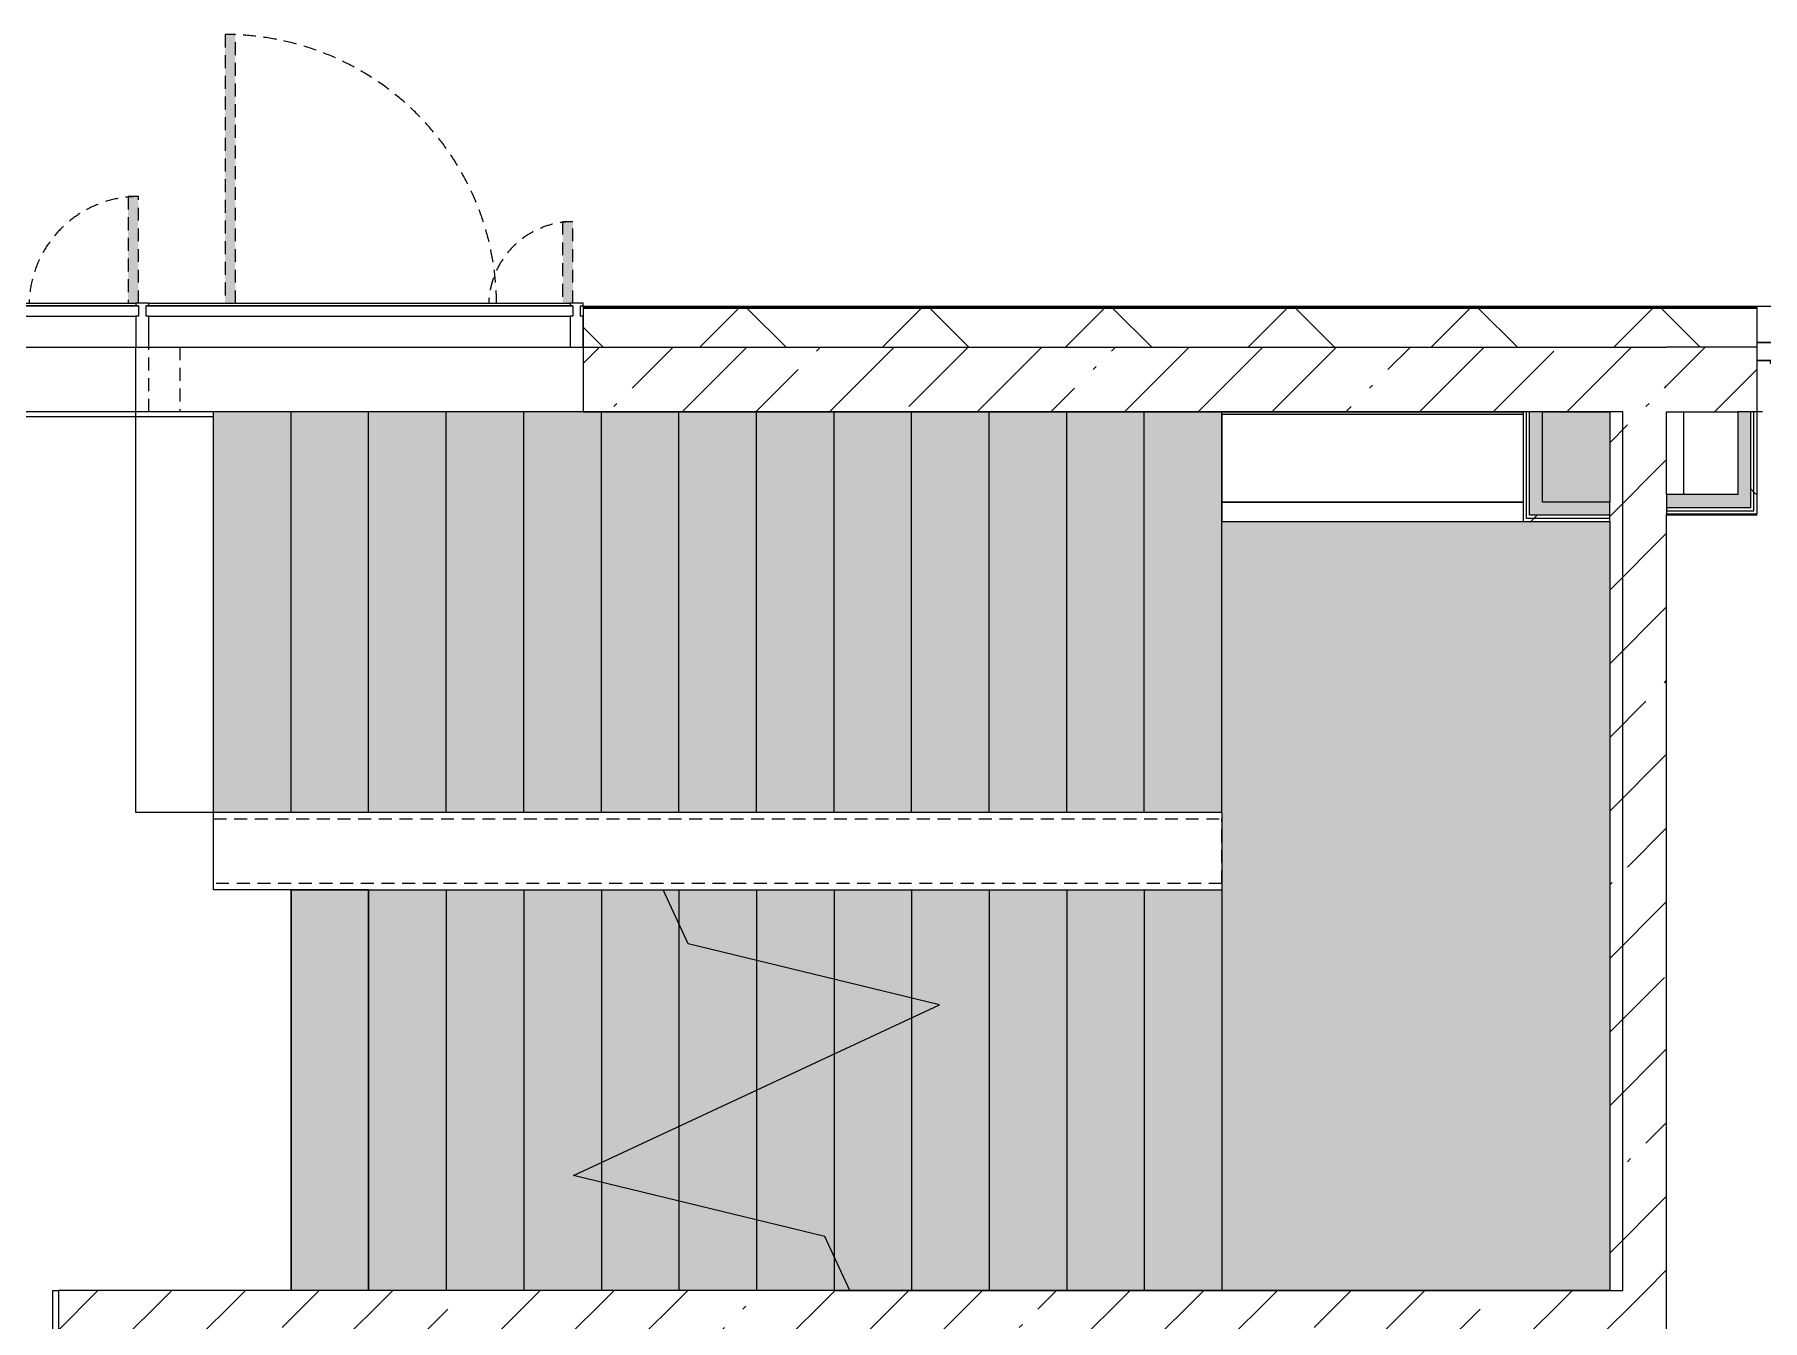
# Model space of a CAD drawing. Header units: millimetres. Extents: x 11693 to 241752, y -8553 to 29926.
# Drawn here: x 184228 to 190910, y 17634 to 22610 of the extents above; entities that cross this region are included whole.
import ezdxf

# ---------------------------------------------------------------- set-up
doc = ezdxf.new("R2010")
doc.units = ezdxf.units.MM
doc.linetypes.add('200_ШТРИХ__ш1_п0_6_', pattern=[80, 50, -30])
for name, color, linetype, lineweight in [('A-DETL-MBND', 7, '200_ШТРИХ__ш1_п0_6_', 9), ('A-GLAZ-2', 7, 'Continuous', 5), ('A-GLAZ-CWMG-2', 7, 'Continuous', 5), ('A-WALL-2', 7, 'Continuous', 9), ('A-WALL-5', 7, 'Continuous', 5), ('I-WALL-3', 7, 'Continuous', 5), ('S-STRS-4', 7, 'Continuous', 5), ('S-STRS-MBND-1', 7, 'Continuous', 5)]:
    doc.layers.add(name, color=color, linetype=linetype, lineweight=lineweight)
for name, color, linetype, lineweight, true_color in [('A-FLOR-1', 7, 'Continuous', 5, 0xaaaaaa), ('I-WALL-1', 7, 'Continuous', 5, 0xe7e7e7), ('I-WALL-2', 7, 'Continuous', 9, 0xe7e7e7)]:
    doc.layers.add(name, color=color, linetype=linetype, lineweight=lineweight, true_color=true_color)
doc.layers.add('S-STRS-3', color=7, linetype='Continuous', lineweight=15, true_color=0xd7cdc4, transparency=1)
pattern_1 = [(45, (89739.8, 0), (-285.1231, 285.1231), []), (45, (90024.94, 0), (-285.1231, 285.1231), [504.031, -100.806, 16.764, -84.042])]
pattern_2 = [(45, (89739.8, 0), (-530.33, 530.33), []), (135, (89739.8, 0), (-530.33, -530.33), [])]

# ---------------------------------------------------------------- blocks, each defined once
blk = doc.blocks.new('120_Окно_СКБ_1Ст - 120_Окно_СКБ_1Ст 900х2500_h_ с форточкой-22877787-Общий план 2 этажа с размещением фрагментов 2_1-2_7')
at = {"layer": 'A-GLAZ-2'}
for p, q in [((-450, -127), (-450, -57)), ((-450, -57), (-380, -57)), ((450, -57), (-450, -57)), ((-380, -57), (-380, -127)), ((380, -127), (380, -57)), ((380, -57), (450, -57)), ((450, -57), (450, -127)), ((-380, -127), (-450, -127)), ((-450, -127), (-400, -127)), ((-380, -127), (-400, -127)), ((-400, -127), (-400, -137)), ((380, -87), (-380, -87)), ((-380, -87), (-380, -127)), ((-330, -137), (-330, -87)), ((-330, -107), (330, -107)), ((330, -117), (-330, -117)), ((330, -137), (330, -87)), ((380, -127), (380, -87)), ((450, -127), (380, -127)), ((400, -127), (380, -127)), ((400, -127), (450, -127)), ((400, -137), (400, -127)), ((-400, -137), (400, -137)), ((400, -137), (-400, -137))]:
    blk.add_line(p, q, dxfattribs=at)
blk = doc.blocks.new('DRS_ДПУ_распашная__2Ст_Прямоугольная1 - ВН-4_ Нр_ДО_1500х2200 глухая-26741401-Общий план 2 этажа с размещением фрагментов 2_1-2_7')
at = {"layer": 'A-DETL-MBND'}
h = blk.add_hatch(color=256, dxfattribs=at)
h.paths.add_polyline_path([(-760, 10), (-730, 10), (-730, 1050), (-770, 1050), (-770, 10)])
h.paths.add_polyline_path([(-760, 0), (-760, 10), (-770, 0)])
h = blk.add_hatch(color=256, dxfattribs=at)
h.paths.add_polyline_path([(760, 0), (770, 0), (760, 10)])
h.paths.add_polyline_path([(760, 10), (770, 10), (770, 423.1), (730, 423.1), (730, 10)])
for p, q in [((-770, 1050), (-770, 10)), ((-730, 1050), (-770, 1050)), ((-730, 10), (-730, 1050)), ((770, 423.1), (730, 423.1)), ((730, 423.1), (730, 10)), ((770, 10), (770, 423.1))]:
    blk.add_line(p, q, dxfattribs=at)
for centre, radius, start, end in [((-770, 0), 1050, 0.55196, 90), ((770, 0), 423.1, 90, 178.61029)]:
    blk.add_arc(centre, radius, start, end, dxfattribs=at)
blk = doc.blocks.new('Прямоугольный импост - Импост структурный с накладкой - 170мм-23713241-Общий план 2 этажа с размещением фрагментов 2_1-2_7')
at = {"layer": 'A-DETL-MBND'}
for p, q in [((-10, 0), (0, 0)), ((0, 0), (0, -10))]:
    blk.add_line(p, q, dxfattribs=at)
blk = doc.blocks.new('DRS_ДПУ_распашная__2Ст_Прямоугольная1 - ВН-4_ Нр_ДО_1500х2200 глухая-26857260-Общий план 2 этажа с размещением фрагментов 2_1-2_7')
at = {"layer": 'A-DETL-MBND'}
blk.add_hatch(color=256, dxfattribs=at).paths.add_polyline_path([(-663.6, 10), (-632.5, 10), (-632.5, 1050), (-672.5, 1050), (-672.5, 10)])
h = blk.add_hatch(color=256, dxfattribs=at)
h.paths.add_polyline_path([(662.5, 0), (672.5, 0), (662.5, 10)])
h.paths.add_polyline_path([(662.5, 10), (672.5, 10), (672.5, 325.6), (632.5, 325.6), (632.5, 10)])
for p, q in [((-672.5, 1050), (-672.5, 10)), ((-632.5, 1050), (-672.5, 1050)), ((-632.5, 10), (-632.5, 1050)), ((672.5, 325.6), (632.5, 325.6)), ((632.5, 325.6), (632.5, 10)), ((672.5, 10), (672.5, 325.6))]:
    blk.add_line(p, q, dxfattribs=at)
for centre, radius, start, end in [((-672.5, 0), 1050, 0.55196, 90), ((672.5, 0), 325.6, 90, 178.15712)]:
    blk.add_arc(centre, radius, start, end, dxfattribs=at)
blk = doc.blocks.new('PNS_Панель прямоугольная1 - Нр_Стекло - 40мм-22959730-Общий план 2 этажа с размещением фрагментов 2_1-2_7')
at = {"layer": 'A-GLAZ-2'}
for p, q in [((-770, 0), (770, 0)), ((770, 0), (-770, 0)), ((-760, -40), (760, -40))]:
    blk.add_line(p, q, dxfattribs=at)
blk = doc.blocks.new('PNS_Панель прямоугольная1 - Нр_Стекло - 40мм-23689183-Общий план 2 этажа с размещением фрагментов 2_1-2_7')
at = {"layer": 'A-GLAZ-2'}
for p, q in [((-825, 0), (825, 0)), ((825, 0), (-825, 0)), ((-815, -40), (815, -40))]:
    blk.add_line(p, q, dxfattribs=at)
blk = doc.blocks.new('Прямоугольный импост - Импост структурный с накладкой - 170мм-22874516-Общий план 2 этажа с размещением фрагментов 2_1-2_7')
at = {"layer": 'A-GLAZ-CWMG-2'}
for p, q in [((-50, 40), (-50, 160)), ((-50, 160), (0, 160)), ((0, 160), (0, 40)), ((-40, 40), (-50, 40)), ((-50, -10), (-50, 0)), ((-50, 0), (-40, 0)), ((-40, 0), (-40, 40)), ((-10, 40), (-10, 0)), ((0, 40), (-10, 40)), ((-10, 0), (0, 0)), ((0, 0), (0, -10)), ((0, -10), (-50, -10))]:
    blk.add_line(p, q, dxfattribs=at)
blk = doc.blocks.new('Прямоугольный импост - Импост структурный с накладкой - 170мм-22855553-Общий план 2 этажа с размещением фрагментов 2_1-2_7')
at = {"layer": 'A-GLAZ-CWMG-2'}
for p, q in [((93360, 21560), (93360, 21570)), ((93360, 21570), (94880, 21570)), ((94880, 21570), (94880, 21560)), ((93360, 21400), (94880, 21400))]:
    blk.add_line(p, q, dxfattribs=at)
blk = doc.blocks.new('Прямоугольный импост - Импост структурный с накладкой - 170мм-23689142-Общий план 2 этажа с размещением фрагментов 2_1-2_7')
at = {"layer": 'A-GLAZ-CWMG-2'}
for p, q in [((94930, 21560), (94930, 21570)), ((94930, 21570), (96560, 21570)), ((96560, 21570), (96560, 21560)), ((94930, 21400), (96560, 21400))]:
    blk.add_line(p, q, dxfattribs=at)
blk = doc.blocks.new('Прямоугольный импост - Импост структурный с накладкой - 170мм-22874498-Общий план 2 этажа с размещением фрагментов 2_1-2_7')
at = {"layer": 'A-GLAZ-CWMG-2'}
for p, q in [((-25, 40), (-25, 160)), ((-25, 160), (25, 160)), ((25, 160), (25, 40)), ((-15, 40), (-25, 40)), ((-25, -10), (-25, 0)), ((-25, 0), (-15, 0)), ((-15, 0), (-15, 40)), ((15, 40), (15, 0)), ((25, 40), (15, 40)), ((15, 0), (25, 0)), ((25, 0), (25, -10)), ((25, -10), (-25, -10))]:
    blk.add_line(p, q, dxfattribs=at)
blk = doc.blocks.new('Зашивка приборов отопления31 - Зашивка приборов отопления-33324104-Общий план 2 этажа с размещением фрагментов 2_1-2_7')
at = {"layer": 'A-WALL-5'}
for p, q in [((126595, 120), (125430, 120)), ((126595, 45), (126595, 120)), ((126595, 45), (125430, 45)), ((125430, 45), (126595, 45)), ((126595, -295), (126595, 45)), ((125430, -295), (126595, -295))]:
    blk.add_line(p, q, dxfattribs=at)

msp = doc.modelspace()

# ---------------------------------------------------------------- hatches: boundary and pattern name
at = {"layer": 'A-WALL-5'}
h = msp.add_hatch(dxfattribs=at)
h.set_pattern_fill('FP_49', color=256, style=0, pattern_type=2)
h.set_pattern_definition([(45, (89739.8, 0), (-353.5534, 353.5534), []), (135, (89739.8, 0), (-353.5534, -353.5534), [])])
h.paths.add_polyline_path([(214819.8, 21400), (214969.8, 21400), (214969.8, 21550), (209890, 21550), (209890, 21400), (213646.2, 21400)])
h.paths.add_polyline_path([(208990, 21400), (208990, 21550), (207640.3, 21550), (207640.3, 21400), (208526.1, 21400)])
h.paths.add_polyline_path([(206740.3, 21400), (206740.3, 21550), (205340.3, 21550), (205340.3, 21400), (205840.3, 21400)])
h.paths.add_polyline_path([(203040.3, 21400), (203040.3, 21550), (201889.8, 21550), (201889.8, 21400)])
h.paths.add_polyline_path([(200789.8, 21400), (200989.8, 21400), (200989.8, 21550), (199690.3, 21550), (199690.3, 21400), (200334, 21400)])
h.paths.add_polyline_path([(198790.3, 21400), (198790.3, 21550), (197490.3, 21550), (197490.3, 21400), (198285.9, 21400)])
h.paths.add_polyline_path([(196590.3, 21400), (196590.3, 21550), (195290, 21550), (195290, 21400), (196237.9, 21400)])
h.paths.add_polyline_path([(192141.8, 21400), (192990, 21400), (192990, 21550), (191789.8, 21550), (191789.8, 21400)])
h.paths.add_polyline_path([(190539.8, 21400), (190889.8, 21400), (190889.8, 21550), (186349.8, 21550), (186349.8, 21400), (190319.8, 21400)])
h.paths.add_polyline_path([(183049.8, 21400), (183049.8, 21550), (182799.8, 21550), (182799.8, 21400), (182925.6, 21400)])
at = {"layer": 'I-WALL-1'}
for points in [[(190864.8, 20780), (190864.8, 21150), (190814.8, 21150), (190814.8, 20780)], [(190539.8, 20780), (190814.8, 20780), (190814.8, 20830), (190539.8, 20830)]]:
    msp.add_hatch(color=256, dxfattribs=at).paths.add_polyline_path(points)
at = {"layer": 'I-WALL-2'}
for points in [[(190059.8, 20750), (190059.8, 21150), (190009.8, 21150), (190009.8, 20750)], [(190319.8, 20750), (190319.8, 20800), (190059.8, 20800), (190059.8, 20750), (190093.8, 20750)]]:
    msp.add_hatch(color=256, dxfattribs=at).paths.add_polyline_path(points)
at = {"layer": 'I-WALL-3'}
h = msp.add_hatch(dxfattribs=at)
h.set_pattern_fill('FP_57', color=256, style=0, pattern_type=2)
h.set_pattern_definition(pattern_1)
h.paths.add_polyline_path([(189069.8, 21150), (190319.8, 21150), (190319.8, 21400), (186349.8, 21400), (186349.8, 21150), (187021.7, 21150)])
h.paths.add_polyline_path([(182925.6, 21150), (183049.8, 21150), (183049.8, 21400), (182769.8, 21400), (182769.8, 21150)])
h = msp.add_hatch(dxfattribs=at)
h.set_pattern_fill('FP_57', color=256, style=0, pattern_type=2)
h.set_pattern_definition(pattern_1)
h.paths.add_polyline_path([(190539.8, 17750), (190539.8, 21400), (190319.8, 21400), (190319.8, 17750)])
h = msp.add_hatch(dxfattribs=at)
h.set_pattern_fill('FP_57', color=256, style=0, pattern_type=2)
h.set_pattern_definition(pattern_1)
h.paths.add_polyline_path([(210949.8, 21150), (210949.8, 21400), (210589.8, 21400), (210589.8, 21150)])
h.paths.add_polyline_path([(207640.3, 21150), (208990, 21150), (208990, 21400), (207640.3, 21400), (207640.3, 21228.5)])
h.paths.add_polyline_path([(205840.3, 21150), (206740.3, 21150), (206740.3, 21400), (205840.3, 21400), (205840.3, 21239.3)])
h.paths.add_polyline_path([(203040.3, 21150), (203040.3, 21400), (201889.8, 21400), (201889.8, 21150)])
h.paths.add_polyline_path([(200989.8, 21150), (200989.8, 21400), (200789.8, 21400), (200789.8, 21150)])
h.paths.add_polyline_path([(200089.8, 21150), (200089.8, 21400), (199690.3, 21400), (199690.3, 21150), (199822, 21150)])
h.paths.add_polyline_path([(198790.3, 21150), (198790.3, 21400), (197490.3, 21400), (197490.3, 21150), (198285.9, 21150)])
h.paths.add_polyline_path([(192653.8, 21150), (192990, 21150), (192990, 21400), (191789.8, 21400), (191789.8, 21150), (192141.8, 21150)])
h.paths.add_polyline_path([(196590.3, 21150), (196590.3, 21400), (195789.8, 21400), (195789.8, 21150), (196237.9, 21150)])
h.paths.add_polyline_path([(190605.8, 21150), (190889.8, 21150), (190889.8, 21400), (190539.8, 21400), (190539.8, 21150)])
h = msp.add_hatch(dxfattribs=at)
h.set_pattern_fill('FP_169', color=256, style=0, pattern_type=2)
h.set_pattern_definition(pattern_2)
h.paths.add_polyline_path([(190877.3, 20767.5), (190877.3, 21150), (190864.8, 21150), (190864.8, 20767.5)])
h = msp.add_hatch(dxfattribs=at)
h.set_pattern_fill('FP_169', color=256, style=0, pattern_type=2)
h.set_pattern_definition(pattern_2)
h.paths.add_polyline_path([(190889.8, 20755), (190889.8, 21150), (190877.3, 21150), (190877.3, 20755)])
h = msp.add_hatch(dxfattribs=at)
h.set_pattern_fill('FP_169', color=256, style=0, pattern_type=2)
h.set_pattern_definition(pattern_2)
h.paths.add_polyline_path([(189997.3, 20725), (190319.8, 20725), (190319.8, 20737.5), (189997.3, 20737.5)])
h = msp.add_hatch(dxfattribs=at)
h.set_pattern_fill('FP_169', color=256, style=0, pattern_type=2)
h.set_pattern_definition(pattern_2)
h.paths.add_polyline_path([(190009.8, 20737.5), (190319.8, 20737.5), (190319.8, 20750), (190009.8, 20750)])
h = msp.add_hatch(dxfattribs=at)
h.set_pattern_fill('FP_57', color=256, style=0, pattern_type=2)
h.set_pattern_definition(pattern_1)
h.paths.add_polyline_path([(190459.8, 17530), (190539.8, 17530), (190539.8, 17750), (184319.8, 17750), (184319.8, 17530), (189069.8, 17530)])
at = {"layer": 'S-STRS-3'}
for points in [[(185219.8, 19600), (185219.8, 21150), (184919.8, 21150), (184919.8, 19600), (184973.7, 19600)], [(185519.8, 19600), (185519.8, 21150), (185219.8, 21150), (185219.8, 19600)], [(185819.8, 19600), (185819.8, 21150), (185519.8, 21150), (185519.8, 19600)], [(185819.8, 19600), (186119.8, 19600), (186119.8, 21150), (185819.8, 21150), (185819.8, 20620.7)], [(186119.8, 19600), (186419.8, 19600), (186419.8, 21150), (186119.8, 21150), (186119.8, 20620.7)], [(186719.8, 19600), (186719.8, 21150), (186419.8, 21150), (186419.8, 19600)], [(186719.8, 19600), (187019.8, 19600), (187019.8, 21150), (186719.8, 21150), (186719.8, 20620.7)], [(187319.8, 19600), (187319.8, 21150), (187019.8, 21150), (187021.7, 19600)], [(187619.8, 19600), (187619.8, 21150), (187319.8, 21150), (187319.8, 19600)], [(187919.8, 19600), (187919.8, 21150), (187619.8, 21150), (187619.8, 19600)], [(188219.8, 19600), (188219.8, 21150), (187919.8, 21150), (187919.8, 19600)], [(188519.8, 19600), (188519.8, 21150), (188219.8, 21150), (188219.8, 19600)], [(188519.8, 19600), (188819.8, 19600), (188819.8, 21150), (188519.8, 21150), (188519.8, 20620.7)], [(185219.8, 17750), (185519.8, 17750), (185519.8, 19300), (185219.8, 19300), (185219.8, 18189.4)], [(185519.8, 17750), (185819.8, 17750), (185819.8, 19300), (185519.8, 19300), (185519.8, 18189.4)], [(185819.8, 17750), (185819.8, 19300), (185519.8, 19300), (185519.8, 17750)], [(186119.8, 17750), (186119.8, 19300), (185819.8, 19300), (185819.8, 17750)], [(186119.8, 17750), (186119.8, 19300), (185819.8, 19300), (185819.8, 17750)], [(186419.8, 17750), (186419.8, 18168.6), (186311.8, 18194.8), (186419.8, 18245.2), (186419.8, 19300), (186119.8, 19300), (186119.8, 17750)], [(186419.8, 17750), (186419.8, 19300), (186119.8, 19300), (186119.8, 17750), (186311.8, 17750)], [(186419.8, 17750), (186719.8, 17750), (186719.8, 19300), (186419.8, 19300), (186419.8, 18022.8)], [(187019.8, 17750), (187019.8, 19300), (186719.8, 19300), (186719.8, 17750)], [(187319.8, 17750), (187319.8, 19300), (187019.8, 19300), (187021.7, 17750), (187284, 17750)], [(187381.2, 17750), (187619.8, 17750), (187619.8, 19300), (187319.8, 19300), (187319.8, 17750)], [(187919.8, 17750), (187919.8, 19300), (187619.8, 19300), (187619.8, 17750)], [(187919.8, 17750), (188219.8, 17750), (188219.8, 19300), (187919.8, 19300), (187919.8, 18189.4)], [(188519.8, 17750), (188519.8, 19300), (188219.8, 19300), (188219.8, 17750), (188459.8, 17750)], [(188519.8, 17750), (188819.8, 17750), (188819.8, 19300), (188519.8, 19300), (188519.8, 18189.4)], [(187619.8, 18804.8), (187727.9, 18855.2), (187619.8, 18881.4)]]:
    msp.add_hatch(color=256, dxfattribs=at).paths.add_polyline_path(points)
h = msp.add_hatch(color=256, dxfattribs=at)
h.paths.add_polyline_path([(190319.8, 17750), (190319.8, 20725), (188819.8, 20725), (188819.8, 17750), (189927.8, 17750)])
h.paths.add_polyline_path([(190319.8, 20800), (190319.8, 21150), (190059.8, 21144.8), (190059.8, 20800), (190093.8, 20800)])
h.paths.add_polyline_path([(188819.8, 21140), (189984.8, 21140), (189984.8, 21150), (188819.8, 21150)])
h = msp.add_hatch(color=256, dxfattribs=at)
h.paths.add_polyline_path([(186719.8, 17750), (186719.8, 18095.7), (186419.8, 18168.6), (186419.8, 17750)])
h.paths.add_polyline_path([(186419.8, 18245.2), (186719.8, 18385.1), (186719.8, 19168.4), (186658.4, 19300), (186419.8, 19300), (186419.8, 18385.1)])
h = msp.add_hatch(color=256, dxfattribs=at)
h.paths.add_polyline_path([(186719.8, 17750), (187019.8, 17750), (187019.8, 18022.8), (186719.8, 18095.7), (186719.8, 17958.6)])
h.paths.add_polyline_path([(186719.8, 18385.1), (187019.8, 18525), (187019.8, 19027.2), (186755.7, 19091.4), (186719.8, 19168.4)])
h = msp.add_hatch(color=256, dxfattribs=at)
h.paths.add_polyline_path([(187319.8, 17750), (187319.8, 17881.6), (187284, 17958.6), (187019.8, 18022.8), (187021.7, 17750), (187239.8, 17750)])
h.paths.add_polyline_path([(187019.8, 18525), (187319.8, 18664.9), (187319.8, 18954.3), (187019.8, 19027.2)])
h = msp.add_hatch(color=256, dxfattribs=at)
h.paths.add_polyline_path([(187381.2, 17750), (187319.8, 17881.6), (187319.8, 17750)])
h.paths.add_polyline_path([(187319.8, 18664.9), (187619.8, 18804.8), (187619.8, 18881.4), (187319.8, 18954.3), (187319.8, 18804.8)])

# ---------------------------------------------------------------- linework, layer by layer
at = {"layer": 'A-DETL-MBND'}
for p, q in [((184669.8, 21150), (184669.8, 21400)), ((184789.8, 21400), (184789.8, 21150)), ((184919.8, 19575), (188819.8, 19575)), ((188819.8, 19325), (188819.8, 19575)), ((188819.8, 19325), (184919.8, 19325))]:
    msp.add_line(p, q, dxfattribs=at)
at = {"layer": 'A-FLOR-1'}
for p, q in [((184619.8, 21150), (184619.8, 21400)), ((184919.8, 21130), (182789.8, 21130)), ((184919.8, 21150), (183049.8, 21150)), ((184919.8, 19300), (184919.8, 21150)), ((190604.8, 21150), (190604.8, 20830)), ((190889.8, 20750), (190539.8, 20750)), ((185519.8, 19300), (184919.8, 19300)), ((185219.8, 17750), (185219.8, 19300)), ((185519.8, 17750), (185519.8, 19300)), ((184298.8, 13620), (184298.8, 17750)), ((184298.8, 17750), (184319.8, 17750))]:
    msp.add_line(p, q, dxfattribs=at)
at = {"layer": 'A-WALL-2'}
for p, q in [((190889.8, 21553), (186349.8, 21553)), ((190889.8, 21550), (186349.8, 21550)), ((186349.8, 21400), (190319.8, 21400)), ((190889.8, 21400), (190539.8, 21400)), ((190059.8, 21150), (189984.8, 21150)), ((189997.3, 20737.5), (189997.3, 21150)), ((190009.8, 20750), (190009.8, 21150)), ((190889.8, 21150), (190814.8, 21150)), ((190864.8, 20780), (190864.8, 21150)), ((190877.3, 20767.5), (190877.3, 21150)), ((190319.8, 20725), (190319.8, 20800)), ((190539.8, 20830), (190539.8, 20755)), ((190319.8, 20737.5), (189997.3, 20737.5)), ((190319.8, 20750), (190009.8, 20750)), ((190539.8, 20780), (190864.8, 20780)), ((190539.8, 20767.5), (190877.3, 20767.5))]:
    msp.add_line(p, q, dxfattribs=at)
at = {"layer": 'A-WALL-5'}
for p, q in [((196590.3, 21558), (186349.8, 21558)), ((186349.8, 21558), (186349.8, 21400)), ((190889.8, 21400), (190889.8, 21558)), ((190319.8, 21400), (190539.8, 21400))]:
    msp.add_line(p, q, dxfattribs=at)
at = {"layer": 'I-WALL-3'}
for p, q in [((186349.8, 21400), (186349.8, 21150)), ((190889.8, 21150), (190889.8, 21400)), ((186349.8, 21150), (189984.8, 21150)), ((189984.8, 21150), (189984.8, 20725)), ((190059.8, 21150), (190319.8, 21150)), ((190059.8, 20800), (190059.8, 21150)), ((190319.8, 21150), (190319.8, 20800)), ((190539.8, 21150), (190814.8, 21150)), ((190539.8, 20830), (190539.8, 21150)), ((190814.8, 21150), (190814.8, 20830)), ((190910.3, 21150), (190889.8, 21150)), ((190889.8, 20755), (190889.8, 21150)), ((190319.8, 20800), (190059.8, 20800)), ((190814.8, 20830), (190539.8, 20830)), ((189984.8, 20725), (190319.8, 20725)), ((190319.8, 20725), (190319.8, 17750)), ((190539.8, 15235), (190539.8, 20755)), ((190539.8, 20755), (190889.8, 20755)), ((184319.8, 17750), (184319.8, 13620)), ((190319.8, 17750), (184319.8, 17750))]:
    msp.add_line(p, q, dxfattribs=at)
at = {"layer": 'S-STRS-4'}
for p, q in [((184619.8, 19600), (184619.8, 21150)), ((185219.8, 21150), (184919.8, 21150)), ((185519.8, 21150), (185219.8, 21150)), ((185219.8, 19600), (185219.8, 21150)), ((185219.8, 19600), (185219.8, 21150)), ((185819.8, 21150), (185519.8, 21150)), ((185519.8, 19600), (185519.8, 21150)), ((185519.8, 19600), (185519.8, 21150)), ((186119.8, 21150), (185819.8, 21150)), ((185819.8, 19600), (185819.8, 21150)), ((185819.8, 19600), (185819.8, 21150)), ((186349.8, 21150), (186119.8, 21150)), ((186119.8, 19600), (186119.8, 21150)), ((186119.8, 19600), (186119.8, 21150)), ((186419.8, 19600), (186419.8, 21150)), ((186419.8, 19600), (186419.8, 21150)), ((186719.8, 19600), (186719.8, 21150)), ((186719.8, 19600), (186719.8, 21150)), ((187019.8, 19600), (187019.8, 21150)), ((187019.8, 19600), (187019.8, 21150)), ((187319.8, 19600), (187319.8, 21150)), ((187319.8, 19600), (187319.8, 21150)), ((187619.8, 19600), (187619.8, 21150)), ((187619.8, 19600), (187619.8, 21150)), ((187919.8, 19600), (187919.8, 21150)), ((187919.8, 19600), (187919.8, 21150)), ((188219.8, 19600), (188219.8, 21150)), ((188219.8, 19600), (188219.8, 21150)), ((188519.8, 19600), (188519.8, 21150)), ((188519.8, 19600), (188519.8, 21150)), ((188819.8, 21140), (188819.8, 21150)), ((188819.8, 21140), (188819.8, 21150)), ((188819.8, 19600), (188819.8, 20725)), ((188819.8, 19600), (188819.8, 20725)), ((185219.8, 19600), (184919.8, 19600)), ((185519.8, 19600), (185219.8, 19600)), ((185819.8, 19600), (185519.8, 19600)), ((186119.8, 19600), (185819.8, 19600)), ((186419.8, 19600), (186119.8, 19600)), ((186719.8, 19600), (186419.8, 19600)), ((187019.8, 19600), (186719.8, 19600)), ((187319.8, 19600), (187019.8, 19600)), ((187619.8, 19600), (187319.8, 19600)), ((187919.8, 19600), (187619.8, 19600)), ((188219.8, 19600), (187919.8, 19600)), ((188519.8, 19600), (188219.8, 19600)), ((188819.8, 19600), (188519.8, 19600)), ((188819.8, 19600), (188819.8, 19300)), ((185219.8, 19300), (185219.8, 17750)), ((185219.8, 19300), (185519.8, 19300)), ((185219.8, 19300), (185219.8, 17750)), ((185519.8, 19300), (185819.8, 19300)), ((185519.8, 19300), (185519.8, 17750)), ((185519.8, 19300), (185519.8, 17750)), ((185519.8, 19300), (185819.8, 19300)), ((185819.8, 19300), (186119.8, 19300)), ((185819.8, 19300), (185819.8, 17750)), ((185819.8, 19300), (185819.8, 17750)), ((185819.8, 19300), (186119.8, 19300)), ((185819.8, 19300), (185819.8, 17750)), ((185819.8, 19300), (185819.8, 17750)), ((186119.8, 19300), (186419.8, 19300)), ((186119.8, 19300), (186119.8, 17750)), ((186119.8, 19300), (186119.8, 17750)), ((186119.8, 19300), (186419.8, 19300)), ((186119.8, 19300), (186119.8, 17750)), ((186119.8, 19300), (186119.8, 17750)), ((186419.8, 19300), (186658.4, 19300)), ((186419.8, 19300), (186419.8, 18245.2)), ((186419.8, 19300), (186419.8, 18245.2)), ((186419.8, 19300), (186658.4, 19300)), ((186419.8, 19300), (186419.8, 18245.2)), ((186419.8, 19300), (186419.8, 18245.2)), ((186658.4, 19300), (186719.8, 19300)), ((186719.8, 19300), (187019.8, 19300)), ((186719.8, 19300), (186719.8, 19168.4)), ((186719.8, 19300), (186719.8, 19168.4)), ((187019.8, 19300), (187319.8, 19300)), ((187019.8, 19300), (187019.8, 19027.2)), ((187019.8, 19300), (187019.8, 19027.2)), ((187319.8, 19300), (187619.8, 19300)), ((187319.8, 19300), (187319.8, 18954.3)), ((187319.8, 19300), (187319.8, 18954.3)), ((187619.8, 19300), (187919.8, 19300)), ((187619.8, 19300), (187619.8, 18881.4)), ((187619.8, 19300), (187619.8, 18881.4)), ((187919.8, 19300), (188219.8, 19300)), ((187919.8, 19300), (187919.8, 17750)), ((187919.8, 19300), (187919.8, 17750)), ((188219.8, 19300), (188519.8, 19300)), ((188219.8, 19300), (188219.8, 17750)), ((188219.8, 19300), (188219.8, 17750)), ((188519.8, 19300), (188819.8, 19300)), ((188519.8, 19300), (188519.8, 17750)), ((188519.8, 19300), (188519.8, 17750)), ((188819.8, 19300), (188819.8, 17750)), ((188819.8, 19300), (188819.8, 17750)), ((186719.8, 19168.4), (186719.8, 18385.1)), ((186719.8, 19168.4), (186719.8, 18385.1)), ((186719.8, 19168.4), (186719.8, 18385.1)), ((186719.8, 19168.4), (186719.8, 18385.1)), ((187019.8, 19027.2), (187019.8, 18525)), ((187019.8, 19027.2), (187019.8, 18525)), ((187019.8, 19027.2), (187019.8, 18525)), ((187019.8, 19027.2), (187019.8, 18525)), ((187319.8, 18954.3), (187319.8, 18664.9)), ((187319.8, 18954.3), (187319.8, 18664.9)), ((187319.8, 18954.3), (187319.8, 18664.9)), ((187319.8, 18954.3), (187319.8, 18664.9)), ((187619.8, 18881.4), (187619.8, 18804.8)), ((187619.8, 18881.4), (187619.8, 18804.8)), ((187619.8, 18881.4), (187619.8, 18804.8)), ((187619.8, 18881.4), (187619.8, 18804.8)), ((187619.8, 18804.8), (187619.8, 17750)), ((187619.8, 18804.8), (187619.8, 17750)), ((187319.8, 18664.9), (187319.8, 17881.6)), ((187319.8, 18664.9), (187319.8, 17881.6)), ((187019.8, 18525), (187019.8, 18022.8)), ((187019.8, 18525), (187019.8, 18022.8)), ((186719.8, 18385.1), (186719.8, 18095.7)), ((186719.8, 18385.1), (186719.8, 18095.7)), ((186419.8, 18245.2), (186419.8, 18168.6)), ((186419.8, 18245.2), (186419.8, 18168.6)), ((186419.8, 18168.6), (186419.8, 17750)), ((186419.8, 18168.6), (186419.8, 17750)), ((186419.8, 18168.6), (186419.8, 17750)), ((186419.8, 18168.6), (186419.8, 17750)), ((186719.8, 18095.7), (186719.8, 17750)), ((186719.8, 18095.7), (186719.8, 17750)), ((186719.8, 18095.7), (186719.8, 17750)), ((186719.8, 18095.7), (186719.8, 17750)), ((187019.8, 18022.8), (187019.8, 17750)), ((187019.8, 18022.8), (187019.8, 17750)), ((187019.8, 18022.8), (187019.8, 17750)), ((187019.8, 18022.8), (187019.8, 17750)), ((187319.8, 17881.6), (187319.8, 17750)), ((187319.8, 17881.6), (187319.8, 17750)), ((187319.8, 17881.6), (187319.8, 17750)), ((187319.8, 17881.6), (187319.8, 17750)), ((187319.8, 17750), (187381.2, 17750))]:
    msp.add_line(p, q, dxfattribs=at)
at = {"layer": 'S-STRS-MBND-1'}
for p, q in [((184619.8, 19600), (184619.8, 21150)), ((188819.8, 21150), (184619.8, 21150)), ((184919.8, 19600), (184919.8, 21150)), ((184919.8, 19600), (184919.8, 21150)), ((185219.8, 19600), (185219.8, 21150)), ((185219.8, 19600), (185219.8, 21150)), ((185519.8, 19600), (185519.8, 21150)), ((185519.8, 19600), (185519.8, 21150)), ((185819.8, 19600), (185819.8, 21150)), ((185819.8, 19600), (185819.8, 21150)), ((186119.8, 19600), (186119.8, 21150)), ((186119.8, 19600), (186119.8, 21150)), ((186419.8, 19600), (186419.8, 21150)), ((186419.8, 19600), (186419.8, 21150)), ((186719.8, 19600), (186719.8, 21150)), ((186719.8, 19600), (186719.8, 21150)), ((187019.8, 19600), (187019.8, 21150)), ((187019.8, 19600), (187019.8, 21150)), ((187319.8, 19600), (187319.8, 21150)), ((187319.8, 19600), (187319.8, 21150)), ((187619.8, 19600), (187619.8, 21150)), ((187619.8, 19600), (187619.8, 21150)), ((187919.8, 19600), (187919.8, 21150)), ((187919.8, 19600), (187919.8, 21150)), ((188219.8, 19600), (188219.8, 21150)), ((188219.8, 19600), (188219.8, 21150)), ((188519.8, 19600), (188519.8, 21150)), ((188519.8, 19600), (188519.8, 21150)), ((190369.8, 21150), (188819.8, 21150)), ((188819.8, 19600), (188819.8, 21150)), ((188819.8, 19600), (188819.8, 21150)), ((190369.8, 17750), (190369.8, 21150)), ((188819.8, 19600), (184619.8, 19600)), ((188819.8, 19600), (188819.8, 19300)), ((186658.4, 19300), (188819.8, 19300)), ((186755.7, 19091.4), (186658.4, 19300)), ((186719.8, 19300), (186719.8, 19168.4)), ((186719.8, 19300), (186719.8, 19168.4)), ((187019.8, 19300), (187019.8, 19027.2)), ((187019.8, 19300), (187019.8, 19027.2)), ((187319.8, 19300), (187319.8, 18954.3)), ((187319.8, 19300), (187319.8, 18954.3)), ((187619.8, 19300), (187619.8, 18881.4)), ((187619.8, 19300), (187619.8, 18881.4)), ((187919.8, 19300), (187919.8, 17750)), ((187919.8, 19300), (187919.8, 17750)), ((188219.8, 19300), (188219.8, 17750)), ((188219.8, 19300), (188219.8, 17750)), ((188519.8, 19300), (188519.8, 17750)), ((188519.8, 19300), (188519.8, 17750)), ((188819.8, 19300), (188819.8, 17750)), ((188819.8, 19300), (188819.8, 17750)), ((187727.9, 18855.2), (186755.7, 19091.4)), ((186311.8, 18194.8), (187727.9, 18855.2)), ((187619.8, 18804.8), (187619.8, 17750)), ((187619.8, 18804.8), (187619.8, 17750)), ((187319.8, 18664.9), (187319.8, 17881.6)), ((187319.8, 18664.9), (187319.8, 17881.6)), ((187019.8, 18525), (187019.8, 18022.8)), ((187019.8, 18525), (187019.8, 18022.8)), ((186719.8, 18385.1), (186719.8, 18095.7)), ((186719.8, 18385.1), (186719.8, 18095.7)), ((186419.8, 18245.2), (186419.8, 18168.6)), ((186419.8, 18245.2), (186419.8, 18168.6)), ((187284, 17958.6), (186311.8, 18194.8)), ((187381.2, 17750), (187284, 17958.6)), ((187381.2, 17750), (188819.8, 17750)), ((188819.8, 17750), (190369.8, 17750))]:
    msp.add_line(p, q, dxfattribs=at)

# ---------------------------------------------------------------- block references
at = {"layer": 'A-DETL-MBND'}
for name, p in [('DRS_ДПУ_распашная__2Ст_Прямоугольная1 - ВН-4_ Нр_ДО_1500х2200 глухая-26741401-Общий план 2 этажа с размещением фрагментов 2_1-2_7', (183859.8, 21560)), ('DRS_ДПУ_распашная__2Ст_Прямоугольная1 - ВН-4_ Нр_ДО_1500х2200 глухая-26857260-Общий план 2 этажа с размещением фрагментов 2_1-2_7', (185637.3, 21560))]:
    msp.add_blockref(name, p, dxfattribs=at)
at = {"layer": 'A-DETL-MBND', "extrusion": (0, 0, -1), "rotation": 180}
msp.add_blockref('Прямоугольный импост - Импост структурный с накладкой - 170мм-23713241-Общий план 2 этажа с размещением фрагментов 2_1-2_7', (-186349.8, 21560), dxfattribs=at)
at = {"layer": 'A-GLAZ-2'}
for name, p in [('PNS_Панель прямоугольная1 - Нр_Стекло - 40мм-22959730-Общий план 2 этажа с размещением фрагментов 2_1-2_7', (183859.8, 21560)), ('PNS_Панель прямоугольная1 - Нр_Стекло - 40мм-23689183-Общий план 2 этажа с размещением фрагментов 2_1-2_7', (185484.8, 21560)), ('120_Окно_СКБ_1Ст - 120_Окно_СКБ_1Ст 900х2500_h_ с форточкой-22877787-Общий план 2 этажа с размещением фрагментов 2_1-2_7', (191339.8, 21475))]:
    msp.add_blockref(name, p, dxfattribs=at)
at = {"layer": 'A-GLAZ-CWMG-2'}
for name in ['Прямоугольный импост - Импост структурный с накладкой - 170мм-22855553-Общий план 2 этажа с размещением фрагментов 2_1-2_7', 'Прямоугольный импост - Импост структурный с накладкой - 170мм-23689142-Общий план 2 этажа с размещением фрагментов 2_1-2_7']:
    msp.add_blockref(name, (89739.8, 0), dxfattribs=at)
at = {"layer": 'A-GLAZ-CWMG-2', "extrusion": (0, 0, -1), "rotation": 180}
for name, p in [('Прямоугольный импост - Импост структурный с накладкой - 170мм-22874498-Общий план 2 этажа с размещением фрагментов 2_1-2_7', (-184644.8, 21560)), ('Прямоугольный импост - Импост структурный с накладкой - 170мм-22874516-Общий план 2 этажа с размещением фрагментов 2_1-2_7', (-186349.8, 21560))]:
    msp.add_blockref(name, p, dxfattribs=at)
at = {"layer": 'A-WALL-5', "rotation": 180}
msp.add_blockref('Зашивка приборов отопления31 - Зашивка приборов отопления-33324104-Общий план 2 этажа с размещением фрагментов 2_1-2_7', (315414.9, 20845), dxfattribs=at)

doc.saveas('drawing.dxf')
